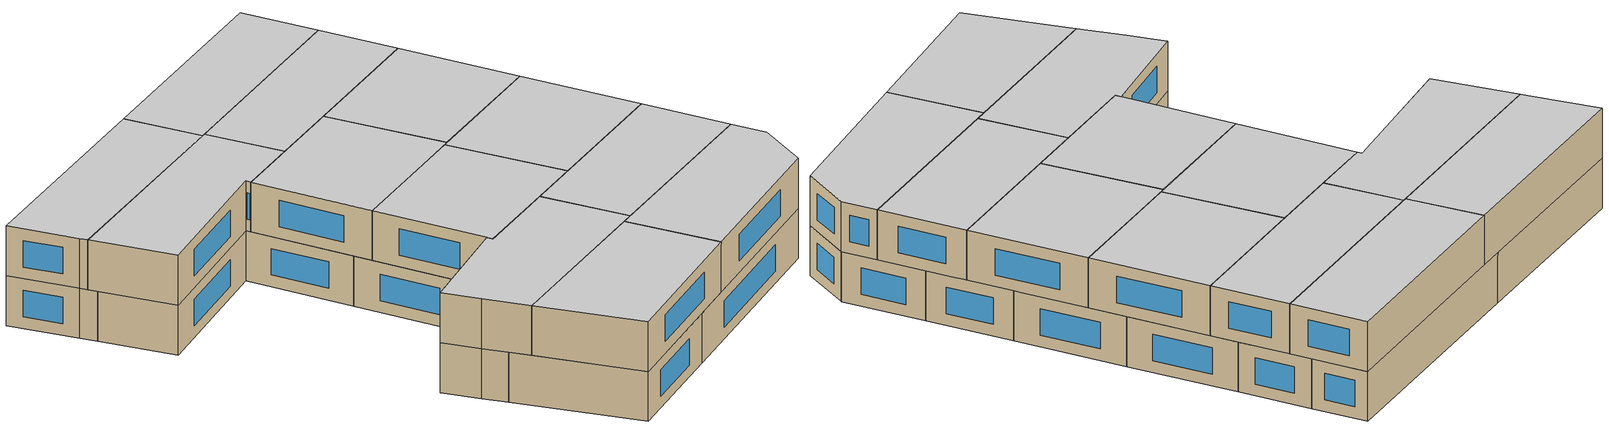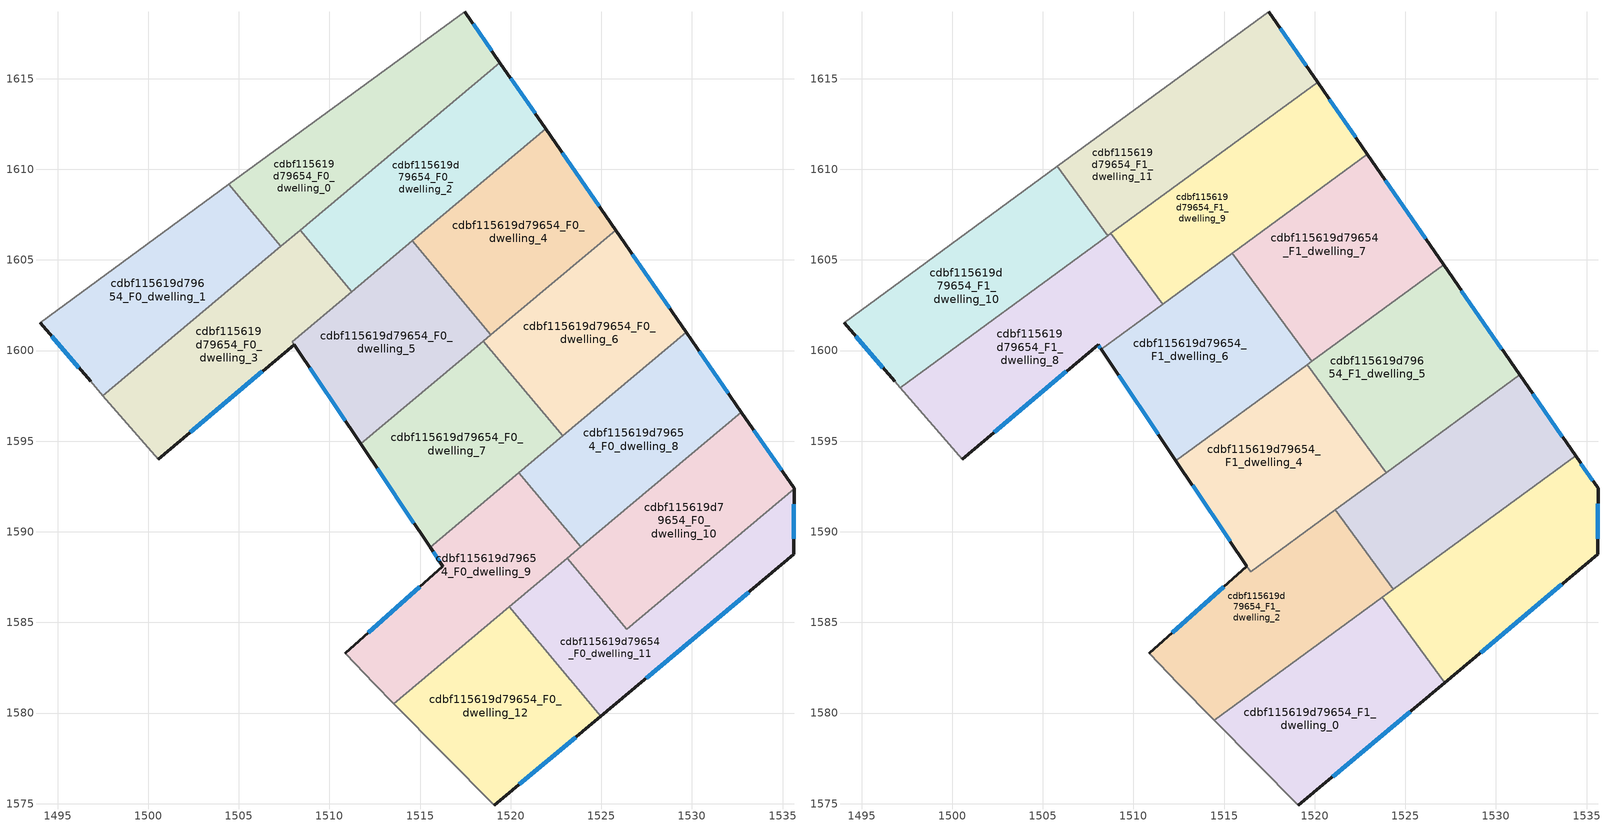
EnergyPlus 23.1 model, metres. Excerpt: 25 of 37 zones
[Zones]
cdbf115619d79654_F0_dwelling_0
 floor ground (EU_floor_Construction): 1517.47,1618.7 1519.41,1615.89 1507.31,1605.74 1504.44,1609.16 z0
 wall outside (EU_wall_Construction): 1519.41,1615.89 1517.47,1618.7 z0:3
 wall to cdbf115619d79654_F0_dwelling_1 (EU_wall_Construction): 1504.44,1609.16 1507.31,1605.74 z0:3
 wall adiabatic (EU_wall_Construction): 1517.47,1618.7 1504.44,1609.16 z0:3
 wall to cdbf115619d79654_F0_dwelling_2 (EU_wall_Construction): 1508.39,1606.65 1519.41,1615.89 z0:3
 wall to cdbf115619d79654_F0_dwelling_3 (EU_wall_Construction): 1507.31,1605.74 1508.39,1606.65 z0:3
 window (EU_Window_Construction): 1518.95,1616.55 1517.93,1618.04 z0.7:2.3
cdbf115619d79654_F0_dwelling_1
 floor ground (EU_floor_Construction): 1504.44,1609.16 1507.31,1605.74 1497.5,1597.51 1496.82,1598.3 1494.03,1601.55 z0
 wall outside (EU_wall_Construction): 1494.03,1601.55 1496.82,1598.3 z0:3
 wall adiabatic (EU_wall_Construction): 1496.82,1598.3 1497.5,1597.51 / 1504.44,1609.16 1494.03,1601.55 z0:3
 wall to cdbf115619d79654_F0_dwelling_3 (EU_wall_Construction): 1497.5,1597.51 1507.31,1605.74 z0:3
 window (EU_Window_Construction): 1494.69,1600.78 1496.16,1599.06 z0.7:2.3
cdbf115619d79654_F0_dwelling_10
 floor ground (EU_floor_Construction): 1532.73,1596.6 1535.63,1592.39 1535.63,1592.36 1526.41,1584.63 1523.13,1588.55 z0
 wall outside (EU_wall_Construction): 1535.63,1592.36 1535.63,1592.39 1532.73,1596.6 z0:3
 wall to cdbf115619d79654_F0_dwelling_11 (EU_wall_Construction): 1523.13,1588.55 1526.41,1584.63 1535.63,1592.36 z0:3
 wall to cdbf115619d79654_F0_dwelling_8 (EU_wall_Construction): 1532.73,1596.6 1523.88,1589.18 z0:3
 wall to cdbf115619d79654_F0_dwelling_9 (EU_wall_Construction): 1523.88,1589.18 1523.13,1588.55 z0:3
 window (EU_Window_Construction): 1534.95,1593.38 1533.41,1595.61 z0.7:2.3
cdbf115619d79654_F0_dwelling_11
 floor ground (EU_floor_Construction): 1535.63,1592.36 1535.62,1588.77 1524.97,1579.83 1519.92,1585.86 1523.13,1588.55 1526.41,1584.63 z0
 wall outside (EU_wall_Construction): 1524.97,1579.83 1535.62,1588.77 1535.63,1592.36 z0:3
 wall to cdbf115619d79654_F0_dwelling_12 (EU_wall_Construction): 1519.92,1585.86 1524.97,1579.83 z0:3
 wall to cdbf115619d79654_F0_dwelling_9 (EU_wall_Construction): 1523.13,1588.55 1519.92,1585.86 z0:3
 window (EU_Window_Construction): 1535.63,1589.61 1535.63,1591.52 / 1527.48,1581.93 1533.12,1586.67 z0.7:2.3
cdbf115619d79654_F0_dwelling_12
 floor ground (EU_floor_Construction): 1519.92,1585.86 1524.97,1579.83 1519.1,1574.9 1513.55,1580.52 z0
 wall outside (EU_wall_Construction): 1519.1,1574.9 1524.97,1579.83 z0:3
 wall adiabatic (EU_wall_Construction): 1513.55,1580.52 1519.1,1574.9 z0:3
 wall to cdbf115619d79654_F0_dwelling_9 (EU_wall_Construction): 1519.92,1585.86 1513.55,1580.52 z0:3
 window (EU_Window_Construction): 1520.48,1576.06 1523.6,1578.67 z0.7:2.3
cdbf115619d79654_F0_dwelling_2
 floor ground (EU_floor_Construction): 1519.41,1615.89 1521.94,1612.23 1511.24,1603.25 1508.39,1606.65 z0
 wall outside (EU_wall_Construction): 1521.94,1612.23 1519.41,1615.89 z0:3
 wall to cdbf115619d79654_F0_dwelling_3 (EU_wall_Construction): 1508.39,1606.65 1511.24,1603.25 z0:3
 wall to cdbf115619d79654_F0_dwelling_4 (EU_wall_Construction): 1514.57,1606.04 1521.94,1612.23 z0:3
 wall to cdbf115619d79654_F0_dwelling_5 (EU_wall_Construction): 1511.24,1603.25 1514.57,1606.04 z0:3
 window (EU_Window_Construction): 1521.34,1613.09 1520,1615.03 z0.7:2.3
cdbf115619d79654_F0_dwelling_3
 floor ground (EU_floor_Construction): 1508.39,1606.65 1511.24,1603.25 1507.94,1600.48 1508.05,1600.33 1500.55,1594 1497.5,1597.51 z0
 wall outside (EU_wall_Construction): 1500.55,1594 1508.05,1600.33 z0:3
 wall to cdbf115619d79654_F0_dwelling_5 (EU_wall_Construction): 1508.05,1600.33 1507.94,1600.48 / 1507.95,1600.49 1511.24,1603.25 z0:3
 wall adiabatic (EU_wall_Construction): 1497.5,1597.51 1500.55,1594 z0:3
 window (EU_Window_Construction): 1502.31,1595.49 1506.29,1598.84 z0.7:2.3
cdbf115619d79654_F0_dwelling_4
 floor ground (EU_floor_Construction): 1521.94,1612.23 1525.79,1606.64 1518.91,1600.87 1514.57,1606.04 z0
 wall outside (EU_wall_Construction): 1525.79,1606.64 1521.94,1612.23 z0:3
 wall to cdbf115619d79654_F0_dwelling_5 (EU_wall_Construction): 1514.57,1606.04 1518.91,1600.87 z0:3
 wall to cdbf115619d79654_F0_dwelling_6 (EU_wall_Construction): 1518.91,1600.87 1525.79,1606.64 z0:3
 window (EU_Window_Construction): 1524.89,1607.96 1522.84,1610.92 z0.7:2.3
 ceiling adiabatic (EU_roof_Construction): 1517.72,1602.29 1515.46,1605.38 1515.25,1605.23 z3
cdbf115619d79654_F0_dwelling_5
 floor ground (EU_floor_Construction): 1514.57,1606.04 1518.91,1600.87 1511.73,1594.84 1508.05,1600.33 1507.94,1600.48 z0
 wall outside (EU_wall_Construction): 1508.05,1600.33 1511.73,1594.84 z0:3
 wall to cdbf115619d79654_F0_dwelling_7 (EU_wall_Construction): 1511.73,1594.84 1518.5,1600.52 z0:3
 wall to cdbf115619d79654_F0_dwelling_6 (EU_wall_Construction): 1518.5,1600.52 1518.91,1600.87 z0:3
 window (EU_Window_Construction): 1508.91,1599.04 1510.86,1596.13 z0.7:2.3
 ceiling adiabatic (EU_roof_Construction): 1515.26,1605.23 1514.57,1606.04 1507.95,1600.49 1508.05,1600.33 1508.22,1600.08 z3
cdbf115619d79654_F0_dwelling_6
 floor ground (EU_floor_Construction): 1525.79,1606.64 1529.69,1601 1522.89,1595.29 1518.5,1600.52 z0
 wall outside (EU_wall_Construction): 1529.69,1601 1525.79,1606.64 z0:3
 wall to cdbf115619d79654_F0_dwelling_7 (EU_wall_Construction): 1518.5,1600.52 1522.89,1595.29 z0:3
 wall to cdbf115619d79654_F0_dwelling_8 (EU_wall_Construction): 1522.89,1595.29 1529.69,1601 z0:3
 window (EU_Window_Construction): 1528.77,1602.33 1526.71,1605.32 z0.7:2.3
cdbf115619d79654_F0_dwelling_7
 floor ground (EU_floor_Construction): 1518.5,1600.52 1522.89,1595.29 1515.55,1589.14 1511.73,1594.84 z0
 wall outside (EU_wall_Construction): 1511.73,1594.84 1515.55,1589.14 z0:3
 wall to cdbf115619d79654_F0_dwelling_9 (EU_wall_Construction): 1515.55,1589.14 1520.46,1593.26 z0:3
 wall to cdbf115619d79654_F0_dwelling_8 (EU_wall_Construction): 1520.46,1593.26 1522.88,1595.29 z0:3
 window (EU_Window_Construction): 1512.63,1593.51 1514.66,1590.48 z0.7:2.3
cdbf115619d79654_F0_dwelling_8
 floor ground (EU_floor_Construction): 1529.69,1601 1532.73,1596.6 1523.88,1589.18 1520.46,1593.26 z0
 wall outside (EU_wall_Construction): 1532.73,1596.6 1529.69,1601 z0:3
 wall to cdbf115619d79654_F0_dwelling_9 (EU_wall_Construction): 1520.46,1593.26 1523.88,1589.18 z0:3
 window (EU_Window_Construction): 1532.01,1597.63 1530.4,1599.97 z0.7:2.3
cdbf115619d79654_F0_dwelling_9
 floor ground (EU_floor_Construction): 1520.46,1593.26 1523.88,1589.18 1513.55,1580.52 1512.48,1581.61 1510.86,1583.3 1516.26,1588.09 1515.55,1589.14 z0
 wall outside (EU_wall_Construction): 1515.55,1589.14 1516.26,1588.09 1510.86,1583.3 z0:3
 wall adiabatic (EU_wall_Construction): 1510.86,1583.3 1512.48,1581.61 1513.55,1580.52 z0:3
 window (EU_Window_Construction): 1514.99,1586.97 1512.13,1584.43 / 1515.72,1588.9 1516.09,1588.34 z0.7:2.3
cdbf115619d79654_F1_dwelling_0
 floor to cdbf115619d79654_F0_dwelling_12 (EU_floor_Construction): 1521.1,1584.45 1524.97,1579.83 1519.1,1574.9 1514.46,1579.6 z3
 floor to cdbf115619d79654_F0_dwelling_11 (EU_floor_Construction): 1523.72,1586.37 1527.16,1581.67 1524.97,1579.83 1521.1,1584.45 z3
 wall outside (EU_wall_Construction): 1519.1,1574.9 1527.16,1581.67 z3:6
 wall to cdbf115619d79654_F1_dwelling_1 (EU_wall_Construction): 1527.16,1581.67 1523.72,1586.37 z3:6
 wall adiabatic (EU_wall_Construction): 1514.46,1579.6 1519.1,1574.9 z3:6
 wall to cdbf115619d79654_F1_dwelling_2 (EU_wall_Construction): 1523.72,1586.37 1514.46,1579.6 z3:6
 window (EU_Window_Construction): 1520.99,1576.49 1525.27,1580.08 z3.7:5.3
 ceiling to cdbf115619d79654_F2_dwelling_0 (EU_floor_Construction): 1527.16,1581.67 1523.72,1586.37 1514.46,1579.6 1519.1,1574.9 z6
cdbf115619d79654_F1_dwelling_1
 floor to cdbf115619d79654_F0_dwelling_11 (EU_floor_Construction): 1535.63,1592.36 1535.62,1588.77 1527.16,1581.67 1523.72,1586.37 1524.49,1586.93 1526.41,1584.63 z3
 floor to cdbf115619d79654_F0_dwelling_10 (EU_floor_Construction): 1534.4,1594.18 1535.63,1592.39 1535.63,1592.36 1526.41,1584.63 1524.49,1586.93 z3
 wall outside (EU_wall_Construction): 1527.16,1581.67 1535.62,1588.77 1535.63,1592.39 1534.4,1594.18 z3:6
 wall to cdbf115619d79654_F1_dwelling_3 (EU_wall_Construction): 1534.4,1594.18 1524.34,1586.83 z3:6
 wall to cdbf115619d79654_F1_dwelling_2 (EU_wall_Construction): 1524.34,1586.83 1523.72,1586.37 z3:6
 window (EU_Window_Construction): 1535.34,1592.81 1534.69,1593.76 / 1535.63,1589.62 1535.63,1591.54 / 1529.15,1583.34 1533.64,1587.1 z3.7:5.3
 ceiling to cdbf115619d79654_F2_dwelling_1 (EU_floor_Construction): 1535.62,1588.77 1535.63,1592.39 1534.4,1594.18 1523.72,1586.37 1527.16,1581.67 z6
cdbf115619d79654_F1_dwelling_10
 floor to cdbf115619d79654_F0_dwelling_1 (EU_floor_Construction): 1504.44,1609.16 1507.31,1605.74 1504.2,1603.13 1497.12,1597.95 1496.82,1598.3 1494.03,1601.55 z3
 floor to cdbf115619d79654_F0_dwelling_0 (EU_floor_Construction): 1505.8,1610.16 1508.38,1606.63 1507.31,1605.74 1504.44,1609.16 z3
 floor to cdbf115619d79654_F0_dwelling_3 (EU_floor_Construction): 1508.38,1606.63 1508.59,1606.34 1504.2,1603.13 z3
 wall outside (EU_wall_Construction): 1494.03,1601.55 1496.82,1598.3 z3:6
 wall adiabatic (EU_wall_Construction): 1496.82,1598.3 1497.12,1597.95 / 1505.8,1610.16 1494.03,1601.55 z3:6
 wall to cdbf115619d79654_F1_dwelling_11 (EU_wall_Construction): 1508.59,1606.34 1505.8,1610.16 z3:6
 wall to cdbf115619d79654_F1_dwelling_8 (EU_wall_Construction): 1497.12,1597.95 1508.59,1606.34 z3:6
 window (EU_Window_Construction): 1494.69,1600.78 1496.16,1599.06 z3.7:5.3
 ceiling to cdbf115619d79654_F2_dwelling_10 (EU_floor_Construction): 1508.59,1606.34 1505.8,1610.16 1494.03,1601.55 1496.82,1598.3 1497.12,1597.95 z6
cdbf115619d79654_F1_dwelling_11
 floor to cdbf115619d79654_F0_dwelling_0 (EU_floor_Construction): 1517.47,1618.7 1519.41,1615.89 1508.38,1606.63 1505.8,1610.16 z3
 floor to cdbf115619d79654_F0_dwelling_2 (EU_floor_Construction): 1519.41,1615.89 1520.16,1614.81 1508.62,1606.37 1508.39,1606.65 z3
 floor to cdbf115619d79654_F0_dwelling_3 (EU_floor_Construction): 1508.39,1606.65 1508.62,1606.37 1508.59,1606.34 1508.38,1606.63 z3
 wall outside (EU_wall_Construction): 1520.16,1614.81 1517.47,1618.7 z3:6
 wall adiabatic (EU_wall_Construction): 1517.47,1618.7 1505.8,1610.16 z3:6
 wall to cdbf115619d79654_F1_dwelling_9 (EU_wall_Construction): 1508.75,1606.46 1520.16,1614.81 z3:6
 wall to cdbf115619d79654_F1_dwelling_8 (EU_wall_Construction): 1508.59,1606.34 1508.75,1606.46 z3:6
 window (EU_Window_Construction): 1519.53,1615.72 1518.1,1617.79 z3.7:5.3
 ceiling to cdbf115619d79654_F2_dwelling_11 (EU_floor_Construction): 1520.16,1614.81 1517.47,1618.7 1505.8,1610.16 1508.59,1606.34 z6
cdbf115619d79654_F1_dwelling_2
 floor to cdbf115619d79654_F0_dwelling_9 (EU_floor_Construction): 1521.13,1591.21 1523.1,1588.52 1513.55,1580.52 1512.48,1581.61 1510.86,1583.3 1516.26,1588.09 1516.46,1587.79 z3
 floor to cdbf115619d79654_F0_dwelling_12 (EU_floor_Construction): 1519.92,1585.86 1521.1,1584.45 1514.46,1579.6 1513.55,1580.52 z3
 floor to cdbf115619d79654_F0_dwelling_11 (EU_floor_Construction): 1523.1,1588.52 1524.34,1586.83 1521.1,1584.45 1519.92,1585.86 z3
 wall outside (EU_wall_Construction): 1516.26,1588.09 1510.86,1583.3 z3:6
 wall adiabatic (EU_wall_Construction): 1510.86,1583.3 1512.48,1581.61 1514.46,1579.6 z3:6
 wall to cdbf115619d79654_F1_dwelling_4 (EU_wall_Construction): 1516.46,1587.79 1516.26,1588.09 / 1521.13,1591.21 1516.47,1587.79 z3:6
 wall to cdbf115619d79654_F1_dwelling_3 (EU_wall_Construction): 1524.34,1586.83 1521.13,1591.21 z3:6
 window (EU_Window_Construction): 1514.99,1586.97 1512.13,1584.43 z3.7:5.3
 ceiling to cdbf115619d79654_F2_dwelling_2 (EU_floor_Construction): 1524.34,1586.83 1521.13,1591.21 1516.46,1587.79 1516.26,1588.09 1510.86,1583.3 1512.48,1581.61 1514.46,1579.6 z6
cdbf115619d79654_F1_dwelling_3
 floor to cdbf115619d79654_F0_dwelling_10 (EU_floor_Construction): 1532.73,1596.6 1534.4,1594.18 1524.48,1586.93 1523.13,1588.55 z3
 floor to cdbf115619d79654_F0_dwelling_8 (EU_floor_Construction): 1531.31,1598.66 1532.73,1596.6 1523.88,1589.18 1521.78,1591.68 z3
 floor to cdbf115619d79654_F0_dwelling_9 (EU_floor_Construction): 1521.78,1591.68 1523.88,1589.18 1523.13,1588.55 1523.1,1588.52 1521.13,1591.21 z3
 floor to cdbf115619d79654_F0_dwelling_11 (EU_floor_Construction): 1523.13,1588.55 1524.48,1586.93 1524.34,1586.83 1523.1,1588.52 z3
 wall outside (EU_wall_Construction): 1534.4,1594.18 1531.31,1598.66 z3:6
 wall to cdbf115619d79654_F1_dwelling_5 (EU_wall_Construction): 1531.31,1598.66 1523.95,1593.27 z3:6
 wall to cdbf115619d79654_F1_dwelling_4 (EU_wall_Construction): 1523.95,1593.27 1521.13,1591.21 z3:6
 window (EU_Window_Construction): 1533.67,1595.23 1532.03,1597.61 z3.7:5.3
 ceiling to cdbf115619d79654_F2_dwelling_3 (EU_floor_Construction): 1534.4,1594.18 1531.31,1598.66 1521.13,1591.21 1524.34,1586.83 z6
cdbf115619d79654_F1_dwelling_4
 floor to cdbf115619d79654_F0_dwelling_7 (EU_floor_Construction): 1519.61,1599.2 1522.63,1595.08 1515.56,1589.14 1512.35,1593.92 1519.59,1599.22 z3
 floor to cdbf115619d79654_F0_dwelling_9 (EU_floor_Construction): 1520.46,1593.26 1521.78,1591.68 1516.47,1587.79 1515.56,1589.14 z3
 floor to cdbf115619d79654_F0_dwelling_8 (EU_floor_Construction): 1522.63,1595.08 1523.95,1593.27 1521.78,1591.68 1520.46,1593.26 z3
 wall outside (EU_wall_Construction): 1512.35,1593.92 1516.25,1588.1 z3:6
 wall to cdbf115619d79654_F1_dwelling_5 (EU_wall_Construction): 1523.95,1593.27 1519.59,1599.22 z3:6
 wall to cdbf115619d79654_F1_dwelling_6 (EU_wall_Construction): 1519.59,1599.22 1512.35,1593.92 z3:6
 window (EU_Window_Construction): 1513.26,1592.55 1515.34,1589.47 z3.7:5.3
 ceiling to cdbf115619d79654_F2_dwelling_4 (EU_floor_Construction): 1523.95,1593.27 1519.59,1599.22 1512.35,1593.92 1516.47,1587.79 z6
cdbf115619d79654_F1_dwelling_5
 floor to cdbf115619d79654_F0_dwelling_6 (EU_floor_Construction): 1527.11,1604.73 1529.69,1601 1522.89,1595.29 1519.61,1599.2 1519.59,1599.22 z3
 floor to cdbf115619d79654_F0_dwelling_8 (EU_floor_Construction): 1529.69,1601 1531.31,1598.66 1523.95,1593.27 1522.63,1595.08 z3
 floor to cdbf115619d79654_F0_dwelling_7 (EU_floor_Construction): 1519.61,1599.2 1522.89,1595.29 1522.63,1595.08 z3
 wall outside (EU_wall_Construction): 1531.31,1598.66 1527.11,1604.73 z3:6
 wall to cdbf115619d79654_F1_dwelling_7 (EU_wall_Construction): 1527.11,1604.73 1519.83,1599.4 z3:6
 wall to cdbf115619d79654_F1_dwelling_6 (EU_wall_Construction): 1519.83,1599.4 1519.59,1599.22 z3:6
 window (EU_Window_Construction): 1530.32,1600.08 1528.1,1603.3 z3.7:5.3
 ceiling to cdbf115619d79654_F2_dwelling_5 (EU_floor_Construction): 1531.31,1598.66 1527.11,1604.73 1519.59,1599.22 1523.95,1593.27 z6
cdbf115619d79654_F1_dwelling_6
 floor to cdbf115619d79654_F0_dwelling_5 (EU_floor_Construction): 1517.72,1602.29 1518.81,1600.79 1511.73,1594.84 1508.22,1600.08 1515.26,1605.23 z3
 floor to cdbf115619d79654_F0_dwelling_7 (EU_floor_Construction): 1518.5,1600.52 1519.59,1599.22 1512.35,1593.92 1511.73,1594.84 z3
 floor adiabatic (EU_floor_Construction): 1515.46,1605.38 1517.72,1602.29 1515.26,1605.23 z3
 floor to cdbf115619d79654_F0_dwelling_6 (EU_floor_Construction): 1518.81,1600.79 1519.83,1599.4 1519.59,1599.22 1518.5,1600.52 z3
 wall outside (EU_wall_Construction): 1508.22,1600.08 1512.35,1593.92 z3:6
 wall to cdbf115619d79654_F1_dwelling_7 (EU_wall_Construction): 1519.83,1599.4 1515.46,1605.38 z3:6
 wall to cdbf115619d79654_F1_dwelling_9 (EU_wall_Construction): 1515.46,1605.38 1511.61,1602.56 z3:6
 wall to cdbf115619d79654_F1_dwelling_8 (EU_wall_Construction): 1511.61,1602.56 1508.22,1600.08 z3:6
 window (EU_Window_Construction): 1509.19,1598.63 1511.38,1595.37 z3.7:5.3
 ceiling to cdbf115619d79654_F2_dwelling_6 (EU_floor_Construction): 1519.83,1599.4 1515.46,1605.38 1508.22,1600.08 1512.35,1593.92 z6
cdbf115619d79654_F1_dwelling_7
 floor to cdbf115619d79654_F0_dwelling_4 (EU_floor_Construction): 1522.91,1610.83 1525.79,1606.64 1518.91,1600.87 1517.72,1602.29 1515.46,1605.38 z3
 floor to cdbf115619d79654_F0_dwelling_6 (EU_floor_Construction): 1525.79,1606.64 1527.11,1604.73 1519.83,1599.4 1518.81,1600.79 z3
 floor to cdbf115619d79654_F0_dwelling_5 (EU_floor_Construction): 1517.72,1602.29 1518.91,1600.87 1518.81,1600.79 z3
 wall outside (EU_wall_Construction): 1527.11,1604.73 1522.91,1610.83 z3:6
 wall to cdbf115619d79654_F1_dwelling_9 (EU_wall_Construction): 1522.91,1610.83 1515.46,1605.38 z3:6
 window (EU_Window_Construction): 1526.13,1606.16 1523.9,1609.39 z3.7:5.3
 ceiling to cdbf115619d79654_F2_dwelling_7 (EU_floor_Construction): 1527.11,1604.73 1522.91,1610.83 1515.46,1605.38 1519.83,1599.4 z6
cdbf115619d79654_F1_dwelling_8
 floor to cdbf115619d79654_F0_dwelling_3 (EU_floor_Construction): 1510.14,1604.56 1511.15,1603.18 1507.94,1600.48 1508.05,1600.33 1500.55,1594 1497.5,1597.51 1504.2,1603.13 1508.62,1606.37 z3
 floor to cdbf115619d79654_F0_dwelling_1 (EU_floor_Construction): 1504.2,1603.13 1497.5,1597.51 1497.12,1597.95 z3
 floor adiabatic (EU_floor_Construction): 1511.15,1603.18 1511.61,1602.56 1508.22,1600.08 1508.05,1600.33 1507.95,1600.49 z3
 floor to cdbf115619d79654_F0_dwelling_2 (EU_floor_Construction): 1508.75,1606.46 1510.14,1604.56 1508.62,1606.37 z3
 wall outside (EU_wall_Construction): 1500.55,1594 1508.05,1600.33 1508.22,1600.08 z3:6
 wall to cdbf115619d79654_F1_dwelling_9 (EU_wall_Construction): 1511.61,1602.56 1508.75,1606.46 z3:6
 wall adiabatic (EU_wall_Construction): 1497.12,1597.95 1500.55,1594 z3:6
 window (EU_Window_Construction): 1508.09,1600.27 1508.18,1600.13 / 1502.31,1595.49 1506.29,1598.84 z3.7:5.3
 ceiling to cdbf115619d79654_F2_dwelling_8 (EU_floor_Construction): 1508.22,1600.08 1511.61,1602.56 1508.75,1606.46 1497.12,1597.95 1500.55,1594 1508.05,1600.33 z6
cdbf115619d79654_F1_dwelling_9
 floor to cdbf115619d79654_F0_dwelling_2 (EU_floor_Construction): 1520.16,1614.81 1521.94,1612.23 1511.24,1603.25 1510.14,1604.56 1508.75,1606.46 z3
 floor to cdbf115619d79654_F0_dwelling_3 (EU_floor_Construction): 1510.14,1604.56 1511.24,1603.25 1511.15,1603.18 z3
 floor to cdbf115619d79654_F0_dwelling_4 (EU_floor_Construction): 1521.94,1612.23 1522.91,1610.83 1515.25,1605.23 1514.57,1606.04 z3
 floor adiabatic (EU_floor_Construction): 1514.57,1606.04 1515.25,1605.23 1511.61,1602.56 1511.15,1603.18 z3
 wall outside (EU_wall_Construction): 1522.91,1610.83 1520.16,1614.81 z3:6
 window (EU_Window_Construction): 1522.26,1611.76 1520.8,1613.87 z3.7:5.3
 ceiling to cdbf115619d79654_F2_dwelling_9 (EU_floor_Construction): 1522.91,1610.83 1520.16,1614.81 1508.75,1606.46 1511.61,1602.56 z6
[Building]
EU S2 Campaign: North Axis=0; Terrain=City; Solar Distribution=FullExterior
[Site:Location]
Budapest.Ferenc.Liszt.Intl.AP: Latitude=47.437; Longitude=19.256; Time Zone=1; Elevation=185
[SizingPeriod:WeatherFileDays]
AnnualSizingPeriod: Begin Month=1; Begin Day of Month=1; End Month=12; End Day of Month=31; Day of Week for Start Day=Monday; Use Weather File Daylight Saving Period=No; Use Weather File Rain and Snow Indicators=No
[MATERIAL]
EU_InternalMass_Material: Roughness=MediumRough; Thickness=0.1; Conductivity=1; Density=1800; Specific Heat=900; Thermal Absorptance=0.9; Solar Absorptance=0.7; Visible Absorptance=0.7
[MATERIAL:NOMASS] Roughness=MediumRough; Thermal Absorptance=0.9; Solar Absorptance=0.7; Visible Absorptance=0.7
Name | Thermal Resistance
EU_wall_NoMass | 0.832559
EU_roof_NoMass | 1.39638
EU_floor_NoMass | 0.872794
[WINDOWMATERIAL:SIMPLEGLAZINGSYSTEM]
EU_Window_SimpleGlazing: UFactor=2.79869; Solar Heat Gain Coefficient=0.75; Visible Transmittance=0.75
[CONSTRUCTION]
EU_wall_Construction: EU_wall_NoMass
EU_roof_Construction: EU_roof_NoMass
EU_floor_Construction: EU_floor_NoMass
EU_Window_Construction: EU_Window_SimpleGlazing
EU_InternalMass_Construction: EU_InternalMass_Material
[ZONE] Type=1; Multiplier=1; Ceiling Height=autocalculate; Floor Area=autocalculate; Part of Total Floor Area=Yes
Name | Volume
cdbf115619d79654_F0_dwelling_0; cdbf115619d79654_F0_dwelling_2 | 188.502
cdbf115619d79654_F1_dwelling_0 | 204.195
cdbf115619d79654_F0_dwelling_1 | 188.508
cdbf115619d79654_F1_dwelling_1 | 204.219
cdbf115619d79654_F0_dwelling_10; cdbf115619d79654_F0_dwelling_11; cdbf115619d79654_F0_dwelling_6 | 188.492
cdbf115619d79654_F1_dwelling_10 | 204.202
cdbf115619d79654_F1_dwelling_11 | 204.213
cdbf115619d79654_F0_dwelling_12 | 188.483
cdbf115619d79654_F1_dwelling_2 | 206.317
cdbf115619d79654_F0_dwelling_3 | 194.388
cdbf115619d79654_F1_dwelling_3 | 204.212
cdbf115619d79654_F0_dwelling_4 | 188.509
cdbf115619d79654_F1_dwelling_4 | 202.016
cdbf115619d79654_F0_dwelling_5 | 182.595
cdbf115619d79654_F1_dwelling_5 | 204.205
cdbf115619d79654_F1_dwelling_6 | 202.6875
cdbf115619d79654_F0_dwelling_7 | 188.519
cdbf115619d79654_F1_dwelling_7 | 202.691
cdbf115619d79654_F0_dwelling_8 | 188.488
cdbf115619d79654_F1_dwelling_8 | 207.237
cdbf115619d79654_F0_dwelling_9 | 188.48
cdbf115619d79654_F1_dwelling_9 | 204.196
[INTERNALMASS] Construction=EU_InternalMass_Construction
Name | Zone or ZoneList | Surface Area
cdbf115619d79654_F0_dwelling_0_EU_InternalMass | cdbf115619d79654_F0_dwelling_0 | 62.8334
cdbf115619d79654_F0_dwelling_1_EU_InternalMass | cdbf115619d79654_F0_dwelling_1 | 62.836
cdbf115619d79654_F0_dwelling_2_EU_InternalMass | cdbf115619d79654_F0_dwelling_2 | 62.8337
cdbf115619d79654_F0_dwelling_3_EU_InternalMass | cdbf115619d79654_F0_dwelling_3 | 64.8004
cdbf115619d79654_F0_dwelling_4_EU_InternalMass | cdbf115619d79654_F0_dwelling_4 | 62.8353
cdbf115619d79654_F0_dwelling_5_EU_InternalMass | cdbf115619d79654_F0_dwelling_5 | 60.8658
cdbf115619d79654_F0_dwelling_6_EU_InternalMass | cdbf115619d79654_F0_dwelling_6 | 62.8316
cdbf115619d79654_F0_dwelling_7_EU_InternalMass | cdbf115619d79654_F0_dwelling_7 | 62.8381
cdbf115619d79654_F0_dwelling_8_EU_InternalMass | cdbf115619d79654_F0_dwelling_8 | 62.8305
cdbf115619d79654_F0_dwelling_9_EU_InternalMass | cdbf115619d79654_F0_dwelling_9 | 62.8264
cdbf115619d79654_F0_dwelling_10_EU_InternalMass | cdbf115619d79654_F0_dwelling_10 | 62.8323
cdbf115619d79654_F0_dwelling_11_EU_InternalMass | cdbf115619d79654_F0_dwelling_11 | 62.8307
cdbf115619d79654_F0_dwelling_12_EU_InternalMass | cdbf115619d79654_F0_dwelling_12 | 62.8276
cdbf115619d79654_F1_dwelling_0_EU_InternalMass | cdbf115619d79654_F1_dwelling_0 | 68.065
cdbf115619d79654_F1_dwelling_1_EU_InternalMass | cdbf115619d79654_F1_dwelling_1 | 68.0728
cdbf115619d79654_F1_dwelling_2_EU_InternalMass | cdbf115619d79654_F1_dwelling_2 | 68.7724
cdbf115619d79654_F1_dwelling_3_EU_InternalMass | cdbf115619d79654_F1_dwelling_3 | 68.0707
cdbf115619d79654_F1_dwelling_4_EU_InternalMass | cdbf115619d79654_F1_dwelling_4 | 67.3563
cdbf115619d79654_F1_dwelling_5_EU_InternalMass | cdbf115619d79654_F1_dwelling_5 | 68.0685
cdbf115619d79654_F1_dwelling_6_EU_InternalMass | cdbf115619d79654_F1_dwelling_6 | 67.5627
cdbf115619d79654_F1_dwelling_7_EU_InternalMass | cdbf115619d79654_F1_dwelling_7 | 67.5635
cdbf115619d79654_F1_dwelling_8_EU_InternalMass | cdbf115619d79654_F1_dwelling_8 | 69.0796
cdbf115619d79654_F1_dwelling_9_EU_InternalMass | cdbf115619d79654_F1_dwelling_9 | 68.0654
cdbf115619d79654_F1_dwelling_10_EU_InternalMass | cdbf115619d79654_F1_dwelling_10 | 68.0674
cdbf115619d79654_F1_dwelling_11_EU_InternalMass | cdbf115619d79654_F1_dwelling_11 | 68.0711
[OTHEREQUIPMENT] Fuel Type=Electricity; Design Level Calculation Method=Watts/Area; Power per Zone Floor Area=1; Fraction Latent=0; Fraction Radiant=0; Fraction Lost=0; Carbon Dioxide Generation Rate=0; EndUse Subcategory=EU_Step8_InternalGains
Name | Zone or ZoneList or Space or SpaceList | Schedule
EU_Step8_InternalGain_cdbf115619d79654_F0_dwelling_0_f000 | cdbf115619d79654_F0_dwelling_0 | EU_Step8_GainSchedule_cdbf115619d79654_F0_dwelling_0_f000
EU_Step8_InternalGain_cdbf115619d79654_F0_dwelling_1_f000 | cdbf115619d79654_F0_dwelling_1 | EU_Step8_GainSchedule_cdbf115619d79654_F0_dwelling_1_f000
EU_Step8_InternalGain_cdbf115619d79654_F0_dwelling_2_f000 | cdbf115619d79654_F0_dwelling_2 | EU_Step8_GainSchedule_cdbf115619d79654_F0_dwelling_2_f000
EU_Step8_InternalGain_cdbf115619d79654_F0_dwelling_3_f000 | cdbf115619d79654_F0_dwelling_3 | EU_Step8_GainSchedule_cdbf115619d79654_F0_dwelling_3_f000
EU_Step8_InternalGain_cdbf115619d79654_F0_dwelling_4_f000 | cdbf115619d79654_F0_dwelling_4 | EU_Step8_GainSchedule_cdbf115619d79654_F0_dwelling_4_f000
EU_Step8_InternalGain_cdbf115619d79654_F0_dwelling_5_f000 | cdbf115619d79654_F0_dwelling_5 | EU_Step8_GainSchedule_cdbf115619d79654_F0_dwelling_5_f000
EU_Step8_InternalGain_cdbf115619d79654_F0_dwelling_6_f000 | cdbf115619d79654_F0_dwelling_6 | EU_Step8_GainSchedule_cdbf115619d79654_F0_dwelling_6_f000
EU_Step8_InternalGain_cdbf115619d79654_F0_dwelling_7_f000 | cdbf115619d79654_F0_dwelling_7 | EU_Step8_GainSchedule_cdbf115619d79654_F0_dwelling_7_f000
EU_Step8_InternalGain_cdbf115619d79654_F0_dwelling_8_f000 | cdbf115619d79654_F0_dwelling_8 | EU_Step8_GainSchedule_cdbf115619d79654_F0_dwelling_8_f000
EU_Step8_InternalGain_cdbf115619d79654_F0_dwelling_9_f000 | cdbf115619d79654_F0_dwelling_9 | EU_Step8_GainSchedule_cdbf115619d79654_F0_dwelling_9_f000
EU_Step8_InternalGain_cdbf115619d79654_F0_dwelling_10_f000 | cdbf115619d79654_F0_dwelling_10 | EU_Step8_GainSchedule_cdbf115619d79654_F0_dwelling_10_f000
EU_Step8_InternalGain_cdbf115619d79654_F0_dwelling_11_f000 | cdbf115619d79654_F0_dwelling_11 | EU_Step8_GainSchedule_cdbf115619d79654_F0_dwelling_11_f000
EU_Step8_InternalGain_cdbf115619d79654_F0_dwelling_12_f000 | cdbf115619d79654_F0_dwelling_12 | EU_Step8_GainSchedule_cdbf115619d79654_F0_dwelling_12_f000
EU_Step8_InternalGain_cdbf115619d79654_F1_dwelling_0_f000 | cdbf115619d79654_F1_dwelling_0 | EU_Step8_GainSchedule_cdbf115619d79654_F1_dwelling_0_f000
EU_Step8_InternalGain_cdbf115619d79654_F1_dwelling_1_f000 | cdbf115619d79654_F1_dwelling_1 | EU_Step8_GainSchedule_cdbf115619d79654_F1_dwelling_1_f000
EU_Step8_InternalGain_cdbf115619d79654_F1_dwelling_2_f000 | cdbf115619d79654_F1_dwelling_2 | EU_Step8_GainSchedule_cdbf115619d79654_F1_dwelling_2_f000
EU_Step8_InternalGain_cdbf115619d79654_F1_dwelling_3_f000 | cdbf115619d79654_F1_dwelling_3 | EU_Step8_GainSchedule_cdbf115619d79654_F1_dwelling_3_f000
EU_Step8_InternalGain_cdbf115619d79654_F1_dwelling_4_f000 | cdbf115619d79654_F1_dwelling_4 | EU_Step8_GainSchedule_cdbf115619d79654_F1_dwelling_4_f000
EU_Step8_InternalGain_cdbf115619d79654_F1_dwelling_5_f000 | cdbf115619d79654_F1_dwelling_5 | EU_Step8_GainSchedule_cdbf115619d79654_F1_dwelling_5_f000
EU_Step8_InternalGain_cdbf115619d79654_F1_dwelling_6_f000 | cdbf115619d79654_F1_dwelling_6 | EU_Step8_GainSchedule_cdbf115619d79654_F1_dwelling_6_f000
EU_Step8_InternalGain_cdbf115619d79654_F1_dwelling_7_f000 | cdbf115619d79654_F1_dwelling_7 | EU_Step8_GainSchedule_cdbf115619d79654_F1_dwelling_7_f000
EU_Step8_InternalGain_cdbf115619d79654_F1_dwelling_8_f000 | cdbf115619d79654_F1_dwelling_8 | EU_Step8_GainSchedule_cdbf115619d79654_F1_dwelling_8_f000
EU_Step8_InternalGain_cdbf115619d79654_F1_dwelling_9_f000 | cdbf115619d79654_F1_dwelling_9 | EU_Step8_GainSchedule_cdbf115619d79654_F1_dwelling_9_f000
EU_Step8_InternalGain_cdbf115619d79654_F1_dwelling_10_f000 | cdbf115619d79654_F1_dwelling_10 | EU_Step8_GainSchedule_cdbf115619d79654_F1_dwelling_10_f000
EU_Step8_InternalGain_cdbf115619d79654_F1_dwelling_11_f000 | cdbf115619d79654_F1_dwelling_11 | EU_Step8_GainSchedule_cdbf115619d79654_F1_dwelling_11_f000
[ZONEVENTILATION:DESIGNFLOWRATE] Schedule=EU_AlwaysOn; Design Flow Rate Calculation Method=AirChanges/Hour; Air Changes per Hour=0.475469; Ventilation Type=Natural; Fan Pressure Rise=0; Fan Total Efficiency=1; Constant Term Coefficient=1; Temperature Term Coefficient=0; Velocity Term Coefficient=0; Velocity Squared Term Coefficient=0; Minimum Indoor Temperature=-100; Maximum Indoor Temperature=100; Delta Temperature=-100; Minimum Outdoor Temperature=-100; Maximum Outdoor Temperature=100; Maximum Wind Speed=40
Name | Zone or ZoneList or Space or SpaceList
EU_ConstantAir_cdbf115619d79654_F0_dwelling_0 | cdbf115619d79654_F0_dwelling_0
EU_ConstantAir_cdbf115619d79654_F0_dwelling_1 | cdbf115619d79654_F0_dwelling_1
EU_ConstantAir_cdbf115619d79654_F0_dwelling_2 | cdbf115619d79654_F0_dwelling_2
EU_ConstantAir_cdbf115619d79654_F0_dwelling_3 | cdbf115619d79654_F0_dwelling_3
EU_ConstantAir_cdbf115619d79654_F0_dwelling_4 | cdbf115619d79654_F0_dwelling_4
EU_ConstantAir_cdbf115619d79654_F0_dwelling_5 | cdbf115619d79654_F0_dwelling_5
EU_ConstantAir_cdbf115619d79654_F0_dwelling_6 | cdbf115619d79654_F0_dwelling_6
EU_ConstantAir_cdbf115619d79654_F0_dwelling_7 | cdbf115619d79654_F0_dwelling_7
EU_ConstantAir_cdbf115619d79654_F0_dwelling_8 | cdbf115619d79654_F0_dwelling_8
EU_ConstantAir_cdbf115619d79654_F0_dwelling_9 | cdbf115619d79654_F0_dwelling_9
EU_ConstantAir_cdbf115619d79654_F0_dwelling_10 | cdbf115619d79654_F0_dwelling_10
EU_ConstantAir_cdbf115619d79654_F0_dwelling_11 | cdbf115619d79654_F0_dwelling_11
EU_ConstantAir_cdbf115619d79654_F0_dwelling_12 | cdbf115619d79654_F0_dwelling_12
EU_ConstantAir_cdbf115619d79654_F1_dwelling_0 | cdbf115619d79654_F1_dwelling_0
EU_ConstantAir_cdbf115619d79654_F1_dwelling_1 | cdbf115619d79654_F1_dwelling_1
EU_ConstantAir_cdbf115619d79654_F1_dwelling_2 | cdbf115619d79654_F1_dwelling_2
EU_ConstantAir_cdbf115619d79654_F1_dwelling_3 | cdbf115619d79654_F1_dwelling_3
EU_ConstantAir_cdbf115619d79654_F1_dwelling_4 | cdbf115619d79654_F1_dwelling_4
EU_ConstantAir_cdbf115619d79654_F1_dwelling_5 | cdbf115619d79654_F1_dwelling_5
EU_ConstantAir_cdbf115619d79654_F1_dwelling_6 | cdbf115619d79654_F1_dwelling_6
EU_ConstantAir_cdbf115619d79654_F1_dwelling_7 | cdbf115619d79654_F1_dwelling_7
EU_ConstantAir_cdbf115619d79654_F1_dwelling_8 | cdbf115619d79654_F1_dwelling_8
EU_ConstantAir_cdbf115619d79654_F1_dwelling_9 | cdbf115619d79654_F1_dwelling_9
EU_ConstantAir_cdbf115619d79654_F1_dwelling_10 | cdbf115619d79654_F1_dwelling_10
EU_ConstantAir_cdbf115619d79654_F1_dwelling_11 | cdbf115619d79654_F1_dwelling_11
[HVACTEMPLATE:THERMOSTAT] Constant Heating Setpoint=20; Constant Cooling Setpoint=50
EU_HeatOnly_cdbf115619d79654_F0_dwelling_0; EU_HeatOnly_cdbf115619d79654_F0_dwelling_1; EU_HeatOnly_cdbf115619d79654_F0_dwelling_2; EU_HeatOnly_cdbf115619d79654_F0_dwelling_3; EU_HeatOnly_cdbf115619d79654_F0_dwelling_4; EU_HeatOnly_cdbf115619d79654_F0_dwelling_5; EU_HeatOnly_cdbf115619d79654_F0_dwelling_6; EU_HeatOnly_cdbf115619d79654_F0_dwelling_7; EU_HeatOnly_cdbf115619d79654_F0_dwelling_8; EU_HeatOnly_cdbf115619d79654_F0_dwelling_9; EU_HeatOnly_cdbf115619d79654_F0_dwelling_10; EU_HeatOnly_cdbf115619d79654_F0_dwelling_11; EU_HeatOnly_cdbf115619d79654_F0_dwelling_12; EU_HeatOnly_cdbf115619d79654_F1_dwelling_0; EU_HeatOnly_cdbf115619d79654_F1_dwelling_1; EU_HeatOnly_cdbf115619d79654_F1_dwelling_2; EU_HeatOnly_cdbf115619d79654_F1_dwelling_3; EU_HeatOnly_cdbf115619d79654_F1_dwelling_4; EU_HeatOnly_cdbf115619d79654_F1_dwelling_5; EU_HeatOnly_cdbf115619d79654_F1_dwelling_6; EU_HeatOnly_cdbf115619d79654_F1_dwelling_7; EU_HeatOnly_cdbf115619d79654_F1_dwelling_8; EU_HeatOnly_cdbf115619d79654_F1_dwelling_9; EU_HeatOnly_cdbf115619d79654_F1_dwelling_10; EU_HeatOnly_cdbf115619d79654_F1_dwelling_11; EU_HeatOnly_cdbf115619d79654_F2_dwelling_0; EU_HeatOnly_cdbf115619d79654_F2_dwelling_1; EU_HeatOnly_cdbf115619d79654_F2_dwelling_2; EU_HeatOnly_cdbf115619d79654_F2_dwelling_3; EU_HeatOnly_cdbf115619d79654_F2_dwelling_4; EU_HeatOnly_cdbf115619d79654_F2_dwelling_5; EU_HeatOnly_cdbf115619d79654_F2_dwelling_6; EU_HeatOnly_cdbf115619d79654_F2_dwelling_7; EU_HeatOnly_cdbf115619d79654_F2_dwelling_8; EU_HeatOnly_cdbf115619d79654_F2_dwelling_9; EU_HeatOnly_cdbf115619d79654_F2_dwelling_10; EU_HeatOnly_cdbf115619d79654_F2_dwelling_11
[HVACTEMPLATE:ZONE:IDEALLOADSAIRSYSTEM] System Availability Schedule=EU_AlwaysOn; Maximum Heating Supply Air Temperature=50; Minimum Cooling Supply Air Temperature=13; Maximum Heating Supply Air Humidity Ratio=0.0156; Minimum Cooling Supply Air Humidity Ratio=0.0077; Heating Limit=NoLimit; Cooling Limit=NoLimit; Heating Availability Schedule=EU_AlwaysOn; Cooling Availability Schedule=EU_CoolingOff; Dehumidification Control Type=ConstantSensibleHeatRatio; Cooling Sensible Heat Ratio=0.7; Dehumidification Setpoint=60; Humidification Control Type=None; Humidification Setpoint=30; Outdoor Air Method=None; Outdoor Air Flow Rate per Person=0.00944; Outdoor Air Flow Rate per Zone Floor Area=0; Outdoor Air Flow Rate per Zone=0; Demand Controlled Ventilation Type=None; Outdoor Air Economizer Type=NoEconomizer; Heat Recovery Type=None; Sensible Heat Recovery Effectiveness=0.7; Latent Heat Recovery Effectiveness=0.65
Name | Template Thermostat
cdbf115619d79654_F0_dwelling_0 | EU_HeatOnly_cdbf115619d79654_F0_dwelling_0
cdbf115619d79654_F0_dwelling_1 | EU_HeatOnly_cdbf115619d79654_F0_dwelling_1
cdbf115619d79654_F0_dwelling_2 | EU_HeatOnly_cdbf115619d79654_F0_dwelling_2
cdbf115619d79654_F0_dwelling_3 | EU_HeatOnly_cdbf115619d79654_F0_dwelling_3
cdbf115619d79654_F0_dwelling_4 | EU_HeatOnly_cdbf115619d79654_F0_dwelling_4
cdbf115619d79654_F0_dwelling_5 | EU_HeatOnly_cdbf115619d79654_F0_dwelling_5
cdbf115619d79654_F0_dwelling_6 | EU_HeatOnly_cdbf115619d79654_F0_dwelling_6
cdbf115619d79654_F0_dwelling_7 | EU_HeatOnly_cdbf115619d79654_F0_dwelling_7
cdbf115619d79654_F0_dwelling_8 | EU_HeatOnly_cdbf115619d79654_F0_dwelling_8
cdbf115619d79654_F0_dwelling_9 | EU_HeatOnly_cdbf115619d79654_F0_dwelling_9
cdbf115619d79654_F0_dwelling_10 | EU_HeatOnly_cdbf115619d79654_F0_dwelling_10
cdbf115619d79654_F0_dwelling_11 | EU_HeatOnly_cdbf115619d79654_F0_dwelling_11
cdbf115619d79654_F0_dwelling_12 | EU_HeatOnly_cdbf115619d79654_F0_dwelling_12
cdbf115619d79654_F1_dwelling_0 | EU_HeatOnly_cdbf115619d79654_F1_dwelling_0
cdbf115619d79654_F1_dwelling_1 | EU_HeatOnly_cdbf115619d79654_F1_dwelling_1
cdbf115619d79654_F1_dwelling_2 | EU_HeatOnly_cdbf115619d79654_F1_dwelling_2
cdbf115619d79654_F1_dwelling_3 | EU_HeatOnly_cdbf115619d79654_F1_dwelling_3
cdbf115619d79654_F1_dwelling_4 | EU_HeatOnly_cdbf115619d79654_F1_dwelling_4
cdbf115619d79654_F1_dwelling_5 | EU_HeatOnly_cdbf115619d79654_F1_dwelling_5
cdbf115619d79654_F1_dwelling_6 | EU_HeatOnly_cdbf115619d79654_F1_dwelling_6
cdbf115619d79654_F1_dwelling_7 | EU_HeatOnly_cdbf115619d79654_F1_dwelling_7
cdbf115619d79654_F1_dwelling_8 | EU_HeatOnly_cdbf115619d79654_F1_dwelling_8
cdbf115619d79654_F1_dwelling_9 | EU_HeatOnly_cdbf115619d79654_F1_dwelling_9
cdbf115619d79654_F1_dwelling_10 | EU_HeatOnly_cdbf115619d79654_F1_dwelling_10
cdbf115619d79654_F1_dwelling_11 | EU_HeatOnly_cdbf115619d79654_F1_dwelling_11
[SIZING:ZONE] Zone Cooling Design Supply Air Temperature Input Method=SupplyAirTemperature; Zone Cooling Design Supply Air Temperature=13; Zone Heating Design Supply Air Temperature Input Method=SupplyAirTemperature; Zone Heating Design Supply Air Temperature=50; Zone Cooling Design Supply Air Humidity Ratio=0.008; Zone Heating Design Supply Air Humidity Ratio=0.008; Cooling Design Air Flow Method=DesignDay; Cooling Design Air Flow Rate=0; Cooling Minimum Air Flow per Zone Floor Area=0.000762; Cooling Minimum Air Flow=0; Cooling Minimum Air Flow Fraction=0.2; Heating Design Air Flow Method=DesignDay; Heating Design Air Flow Rate=0; Heating Maximum Air Flow per Zone Floor Area=0.002032; Heating Maximum Air Flow=0.141576; Heating Maximum Air Flow Fraction=0.3; Account for Dedicated Outdoor Air System=No; Dedicated Outdoor Air System Control Strategy=NeutralSupplyAir; Dedicated Outdoor Air Low Setpoint Temperature for Design=autosize; Dedicated Outdoor Air High Setpoint Temperature for Design=autosize; Zone Load Sizing Method=Sensible Load Only No Latent Load; Zone Latent Cooling Design Supply Air Humidity Ratio Input Method=HumidityRatioDifference; Zone Cooling Design Supply Air Humidity Ratio Difference=0.005; Zone Latent Heating Design Supply Air Humidity Ratio Input Method=HumidityRatioDifference; Zone Humidification Design Supply Air Humidity Ratio Difference=0.005
cdbf115619d79654_F0_dwelling_0; cdbf115619d79654_F0_dwelling_1; cdbf115619d79654_F0_dwelling_2; cdbf115619d79654_F0_dwelling_3; cdbf115619d79654_F0_dwelling_4; cdbf115619d79654_F0_dwelling_5; cdbf115619d79654_F0_dwelling_6; cdbf115619d79654_F0_dwelling_7; cdbf115619d79654_F0_dwelling_8; cdbf115619d79654_F0_dwelling_9; cdbf115619d79654_F0_dwelling_10; cdbf115619d79654_F0_dwelling_11; cdbf115619d79654_F0_dwelling_12; cdbf115619d79654_F1_dwelling_0; cdbf115619d79654_F1_dwelling_1; cdbf115619d79654_F1_dwelling_2; cdbf115619d79654_F1_dwelling_3; cdbf115619d79654_F1_dwelling_4; cdbf115619d79654_F1_dwelling_5; cdbf115619d79654_F1_dwelling_6; cdbf115619d79654_F1_dwelling_7; cdbf115619d79654_F1_dwelling_8; cdbf115619d79654_F1_dwelling_9; cdbf115619d79654_F1_dwelling_10; cdbf115619d79654_F1_dwelling_11
[SCHEDULE:CONSTANT]
Name | Hourly Value
EU_AlwaysOn | 1
EU_CoolingOff | 0
[SCHEDULE:FILE] Column Number=1; Rows to Skip at Top=0; Number of Hours of Data=8760; Column Separator=Comma; Interpolate to Timestep=No; Minutes per Item=60; Adjust Schedule for Daylight Savings=Yes
Name | File
EU_Step8_GainSchedule_cdbf115619d79654_F0_dwelling_0_f000 | ../../schedules/cdbf115619d79654/cdbf115619d79654_F0_dwelling_0_f000_gain.csv
EU_Step8_GainSchedule_cdbf115619d79654_F0_dwelling_1_f000 | ../../schedules/cdbf115619d79654/cdbf115619d79654_F0_dwelling_1_f000_gain.csv
EU_Step8_GainSchedule_cdbf115619d79654_F0_dwelling_2_f000 | ../../schedules/cdbf115619d79654/cdbf115619d79654_F0_dwelling_2_f000_gain.csv
EU_Step8_GainSchedule_cdbf115619d79654_F0_dwelling_3_f000 | ../../schedules/cdbf115619d79654/cdbf115619d79654_F0_dwelling_3_f000_gain.csv
EU_Step8_GainSchedule_cdbf115619d79654_F0_dwelling_4_f000 | ../../schedules/cdbf115619d79654/cdbf115619d79654_F0_dwelling_4_f000_gain.csv
EU_Step8_GainSchedule_cdbf115619d79654_F0_dwelling_5_f000 | ../../schedules/cdbf115619d79654/cdbf115619d79654_F0_dwelling_5_f000_gain.csv
EU_Step8_GainSchedule_cdbf115619d79654_F0_dwelling_6_f000 | ../../schedules/cdbf115619d79654/cdbf115619d79654_F0_dwelling_6_f000_gain.csv
EU_Step8_GainSchedule_cdbf115619d79654_F0_dwelling_7_f000 | ../../schedules/cdbf115619d79654/cdbf115619d79654_F0_dwelling_7_f000_gain.csv
EU_Step8_GainSchedule_cdbf115619d79654_F0_dwelling_8_f000 | ../../schedules/cdbf115619d79654/cdbf115619d79654_F0_dwelling_8_f000_gain.csv
EU_Step8_GainSchedule_cdbf115619d79654_F0_dwelling_9_f000 | ../../schedules/cdbf115619d79654/cdbf115619d79654_F0_dwelling_9_f000_gain.csv
EU_Step8_GainSchedule_cdbf115619d79654_F0_dwelling_10_f000 | ../../schedules/cdbf115619d79654/cdbf115619d79654_F0_dwelling_10_f000_gain.csv
EU_Step8_GainSchedule_cdbf115619d79654_F0_dwelling_11_f000 | ../../schedules/cdbf115619d79654/cdbf115619d79654_F0_dwelling_11_f000_gain.csv
EU_Step8_GainSchedule_cdbf115619d79654_F0_dwelling_12_f000 | ../../schedules/cdbf115619d79654/cdbf115619d79654_F0_dwelling_12_f000_gain.csv
EU_Step8_GainSchedule_cdbf115619d79654_F1_dwelling_0_f000 | ../../schedules/cdbf115619d79654/cdbf115619d79654_F1_dwelling_0_f000_gain.csv
EU_Step8_GainSchedule_cdbf115619d79654_F1_dwelling_1_f000 | ../../schedules/cdbf115619d79654/cdbf115619d79654_F1_dwelling_1_f000_gain.csv
EU_Step8_GainSchedule_cdbf115619d79654_F1_dwelling_2_f000 | ../../schedules/cdbf115619d79654/cdbf115619d79654_F1_dwelling_2_f000_gain.csv
EU_Step8_GainSchedule_cdbf115619d79654_F1_dwelling_3_f000 | ../../schedules/cdbf115619d79654/cdbf115619d79654_F1_dwelling_3_f000_gain.csv
EU_Step8_GainSchedule_cdbf115619d79654_F1_dwelling_4_f000 | ../../schedules/cdbf115619d79654/cdbf115619d79654_F1_dwelling_4_f000_gain.csv
EU_Step8_GainSchedule_cdbf115619d79654_F1_dwelling_5_f000 | ../../schedules/cdbf115619d79654/cdbf115619d79654_F1_dwelling_5_f000_gain.csv
EU_Step8_GainSchedule_cdbf115619d79654_F1_dwelling_6_f000 | ../../schedules/cdbf115619d79654/cdbf115619d79654_F1_dwelling_6_f000_gain.csv
EU_Step8_GainSchedule_cdbf115619d79654_F1_dwelling_7_f000 | ../../schedules/cdbf115619d79654/cdbf115619d79654_F1_dwelling_7_f000_gain.csv
EU_Step8_GainSchedule_cdbf115619d79654_F1_dwelling_8_f000 | ../../schedules/cdbf115619d79654/cdbf115619d79654_F1_dwelling_8_f000_gain.csv
EU_Step8_GainSchedule_cdbf115619d79654_F1_dwelling_9_f000 | ../../schedules/cdbf115619d79654/cdbf115619d79654_F1_dwelling_9_f000_gain.csv
EU_Step8_GainSchedule_cdbf115619d79654_F1_dwelling_10_f000 | ../../schedules/cdbf115619d79654/cdbf115619d79654_F1_dwelling_10_f000_gain.csv
EU_Step8_GainSchedule_cdbf115619d79654_F1_dwelling_11_f000 | ../../schedules/cdbf115619d79654/cdbf115619d79654_F1_dwelling_11_f000_gain.csv
